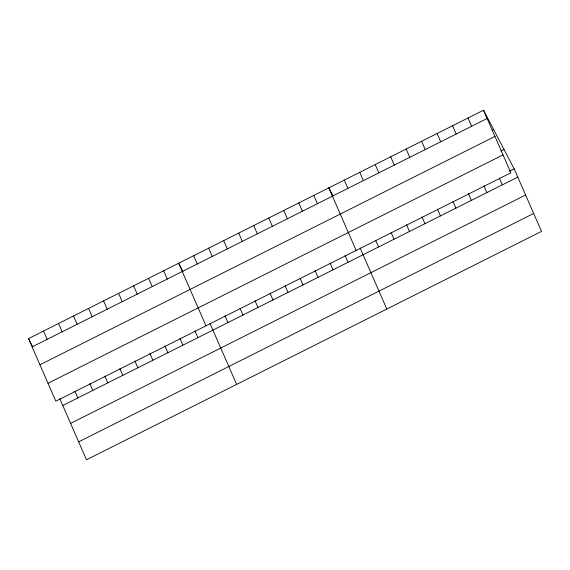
<?xml version="1.0" encoding="UTF-8"?>
<svg xmlns="http://www.w3.org/2000/svg" width="570" height="570" viewBox="0 0 570 570"><rect width="100%" height="100%" fill="white"/><g stroke="black" fill="none" stroke-linecap="round" stroke-linejoin="round"><path stroke-width="0.85" d="M483.51 110.217L510.848 172.803L55.839 401.18L28.5 338.601L483.51 110.217L514.161 168.82L541.5 231.399L86.49 459.783L59.807 398.708M32.12 346.881L487.122 118.496M492.074 130.338L493.62 129.561M39.943 364.793L494.952 136.415M500.952 151.036L504.044 149.483M48.008 383.261L503.018 154.883M509.516 171.15L514.161 168.82M62.771 405.477L517.774 177.099M70.594 423.396L525.604 195.018M78.667 441.864L533.67 213.479M333.087 196.052L328.805 187.865L356.143 250.451M182.934 271.413L178.652 263.233L205.991 325.812M28.5 338.601L32.782 346.781M499.349 178.089L502.305 184.865M468.034 117.983L471.654 126.262M483.88 185.856L486.837 192.632M452.566 125.749L456.185 134.028M468.405 193.622L471.369 200.398M437.097 133.515L440.717 141.795M452.936 201.388L455.893 208.164M421.629 141.282L425.241 149.561M437.468 209.154L440.425 215.923M406.154 149.041L409.773 157.32M421.992 216.913L424.956 223.689M390.685 156.807L394.305 165.086M406.524 224.68L409.488 231.456M375.217 164.573L378.829 172.852M391.056 232.446L394.012 239.222M359.748 172.34L363.361 180.619M375.587 240.212L378.544 246.988M344.273 180.106L347.892 188.385M360.112 247.979L386.795 309.054M345.099 255.51L348.056 262.286M313.792 195.403L317.405 203.682M330.087 263.048L333.044 269.824M298.773 202.941L302.392 211.221M315.067 270.586L318.031 277.362M283.76 210.48L287.373 218.759M300.055 278.124L303.012 284.893M268.741 218.011L272.36 226.29M285.036 285.656L288 292.431M253.728 225.549L257.348 233.828M270.023 293.194L272.98 299.97M238.716 233.087L242.328 241.367M255.011 300.732L257.968 307.508M223.696 240.626L227.316 248.905M239.991 308.27L242.955 315.039M208.684 248.157L212.296 256.436M224.979 315.801L227.936 322.577M193.665 255.695L197.284 263.974M209.96 323.34L236.643 384.415M194.947 330.878L197.904 337.654M163.64 270.771L167.252 279.051M179.935 338.416L182.892 345.185M148.62 278.303L152.24 286.582M164.915 345.947L167.879 352.723M133.608 285.841L137.22 294.12M149.903 353.486L152.86 360.261M118.588 293.379L122.208 301.658M134.883 361.024L137.847 367.8M103.576 300.917L107.196 309.197M119.871 368.562L122.828 375.331M88.564 308.456L92.176 316.728M104.859 376.093L107.816 382.869M73.544 315.987L77.164 324.266M89.839 383.631L92.803 390.407M58.532 323.525L62.144 331.804M74.827 391.17L77.784 397.945M43.512 331.063L47.132 339.342"/></g></svg>
